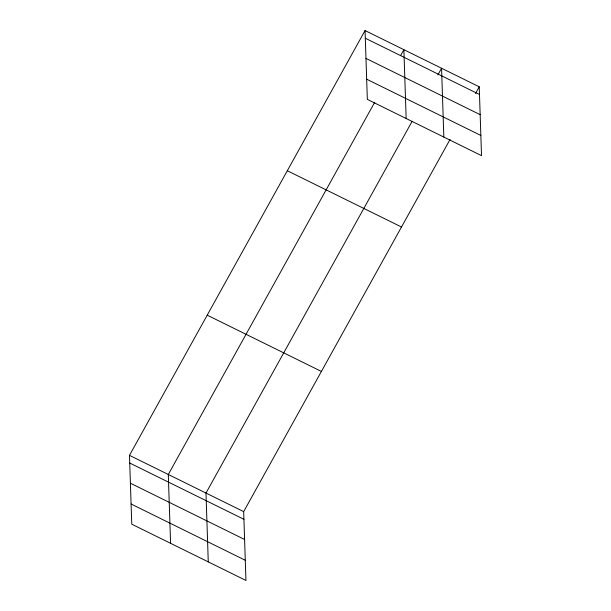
<?xml version="1.0" encoding="UTF-8"?>
<svg xmlns="http://www.w3.org/2000/svg" width="611" height="611" viewBox="0 0 611 611"><rect width="100%" height="100%" fill="white"/><g stroke="black" fill="none" stroke-linecap="round" stroke-linejoin="round"><path stroke-width="0.92" d="M450.086 139.384L243.667 511.621L245.95 580.45L131.762 524.185L129.479 455.355L365.05 30.55L479.238 86.815L481.521 155.645L367.333 99.379L365.05 30.55M374.726 102.251L168.3 474.487L170.584 543.316M400.64 55.517L403.879 49.682L406.162 118.511M411.944 121.65L205.983 493.054L208.267 561.883M437.858 74.924L441.562 68.249L443.838 137.078M475.541 93.491L479.238 86.815M365.309 38.226L479.498 94.491M365.974 58.404L480.162 114.669M366.669 79.201L480.857 135.459M287.307 170.736L401.503 227.002M207.213 315.169L321.409 371.435M129.479 455.355L243.667 511.621M129.731 463.031L243.919 519.297M130.403 483.217L244.591 539.475M131.09 504.006L245.278 560.272"/></g></svg>
